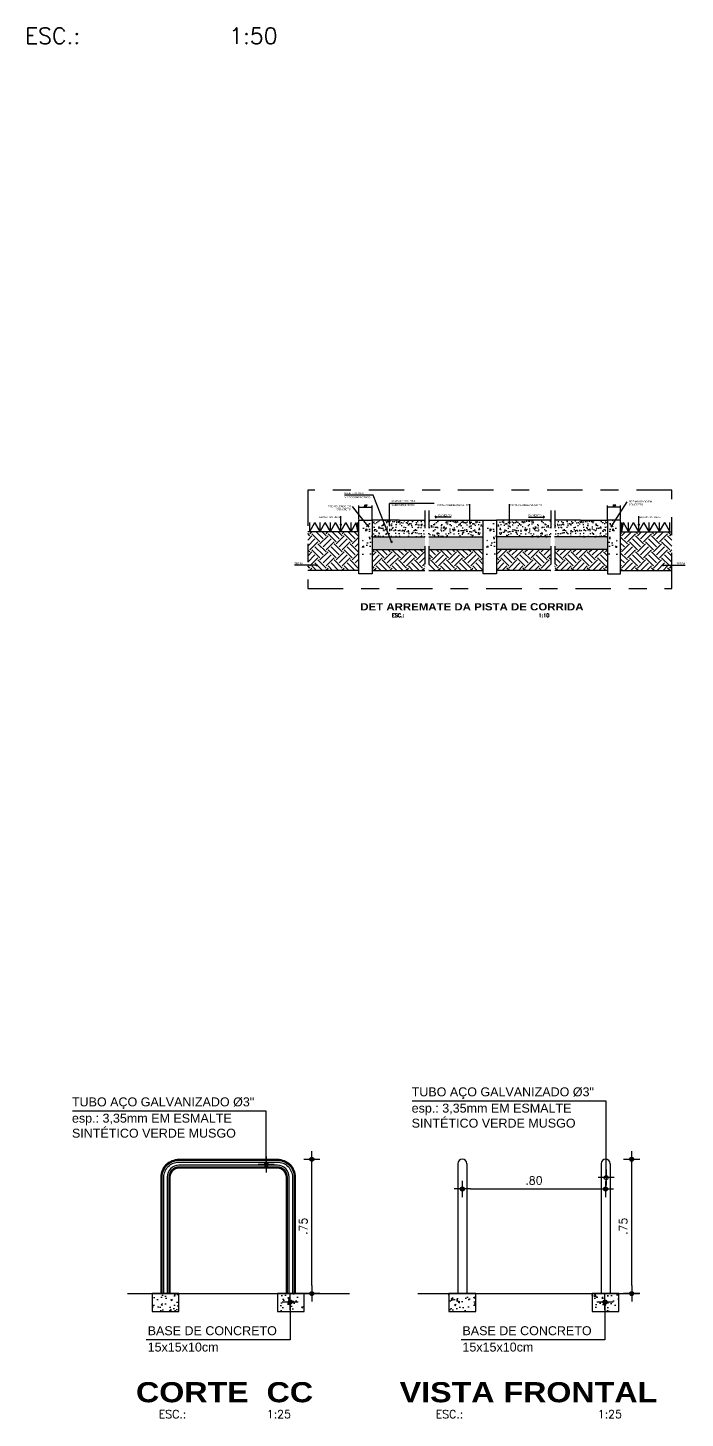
# Model space of a CAD drawing. Header units: millimetres. Extents: x 490 to 675, y -160 to -87.
# Drawn here: x 507.63 to 511.3, y -105.47 to -97.71 of the extents above; entities that cross this region are included whole.
import ezdxf
from ezdxf.enums import TextEntityAlignment as Align

# ---------------------------------------------------------------- set-up
doc = ezdxf.new("R2010")
doc.units = ezdxf.units.MM
doc.header["$LTSCALE"] = 2.5
doc.linetypes.add('CENTER', pattern=[50.8, 31.75, -6.35, 6.35, -6.35])
doc.linetypes.add('HIDDEN2', pattern=[0.1875, 0.125, -0.0625])
for name, color, linetype in [('AN_ESPECS', 7, 'Continuous'), ('ARQ-BAS-GERAL-R00$0$ARQ-STR-CON', 7, 'Continuous'), ('ARQ-CTA-5', 1, 'Continuous'), ('ARQ-HTC-CON', 251, 'Continuous'), ('ARQ-HTC-PIS', 10, 'Continuous'), ('ARQ-PIS', 11, 'Continuous'), ('ARQ-PIS-GRA', 104, 'Continuous'), ('ARQ-TXT-5', 2, 'Continuous'), ('ARQ_ALVENARIA', 1, 'Continuous'), ('ARQ_HAT', 8, 'Continuous'), ('ARQ_VISTA2', 2, 'Continuous'), ('COTAS', 1, 'Continuous'), ('HACHURA', 254, 'Continuous'), ('Hatch', 9, 'Continuous'), ('LAYOUT', 1, 'Continuous'), ('PROJEÇÃO', 1, 'HIDDEN2'), ('TEXTO', 2, 'Continuous'), ('TITULO', 2, 'Continuous')]:
    doc.layers.add(name, color=color, linetype=linetype)
doc.styles.add('ARIAL', font='arial.ttf')
doc.styles.add('COTA200', font='ROMANS.SHX')
doc.styles.add('COTA25', font='romans.shx')
doc.styles.add('R060_05', font='romans.shx', dxfattribs={"height": 0.0075})
doc.styles.add('R080_05', font='romans.shx', dxfattribs={"height": 0.01})
doc.styles.add('ROMANS', font='romans', dxfattribs={"oblique": 15})
doc.styles.add('TIT200', font='')
doc.styles.get('TIT200').set_extended_font_data('Arial Black')
doc.dimstyles.new('COTA25', dxfattribs={"dimtxt": 0.045, "dimasz": 0.045, "dimexe": 0.05, "dimexo": 0.95, "dimgap": 0.025, "dimtad": 1, "dimzin": 4, "dimdsep": 46, "dimtxsty": 'COTA25', "dimblk": 'bola', "dimcen": -0.1, "dimdle": 0.05, "dimse1": 1, "dimse2": 1, "dimclrd": 256, "dimclre": 3, "dimclrt": 2, "dimadec": 0, "dimazin": 0, "dimtfac": 1, "dimtix": 1, "dimtmove": 2, "dimatfit": 3, "dimldrblk": 'USERTICK', "dimfxl": 1, "dimtvp": 2.5, "dimtolj": 1, "dimtzin": 4, "dimarcsym": 0})
doc.dimstyles.new('COTA25$0', dxfattribs={"dimtxt": 0.045, "dimasz": 0.045, "dimexe": 0.05, "dimexo": 0.95, "dimgap": 0.025, "dimtad": 1, "dimzin": 4, "dimdsep": 46, "dimtxsty": 'COTA25', "dimblk": 'bola', "dimcen": -0.1, "dimdle": 0.05, "dimse1": 1, "dimse2": 1, "dimclrd": 256, "dimclre": 3, "dimclrt": 2, "dimadec": 0, "dimazin": 0, "dimtfac": 1, "dimtix": 1, "dimtmove": 2, "dimatfit": 3, "dimldrblk": 'USERTICK', "dimfxl": 1, "dimtvp": 2.5, "dimtolj": 1, "dimtzin": 4, "dimarcsym": 0})
doc.dimstyles.new('COTA25$7', dxfattribs={"dimtxt": 0.045, "dimasz": 0.045, "dimexe": 0.05, "dimexo": 0.95, "dimgap": 0.01, "dimtad": 1, "dimzin": 4, "dimdsep": 46, "dimtxsty": 'COTA25', "dimblk1": 'OPEN30', "dimblk2": 'OPEN30', "dimsah": 1, "dimcen": -0.1, "dimdle": 0.05, "dimse1": 1, "dimse2": 1, "dimclrd": 256, "dimclre": 3, "dimclrt": 2, "dimadec": 0, "dimazin": 0, "dimtfac": 1, "dimtix": 1, "dimtmove": 2, "dimatfit": 3, "dimldrblk": 'bola', "dimfxl": 1, "dimtvp": 2.5, "dimtolj": 1, "dimtzin": 4, "dimarcsym": 0})
doc.dimstyles.new('Cota5', dxfattribs={"dimtxt": 0.01, "dimasz": 0.01, "dimexe": 0.01, "dimexo": 0.02, "dimgap": 0.005, "dimtad": 1, "dimzin": 4, "dimdsep": 46, "dimtxsty": 'ROMANS', "dimblk": 'bola', "dimcen": 0, "dimclrd": 256, "dimclre": 8, "dimclrt": 2, "dimadec": 0, "dimazin": 0, "dimtfac": 1, "dimtix": 1, "dimtmove": 2, "dimatfit": 3, "dimldrblk": 'bola', "dimfxl": 1, "dimtolj": 1, "dimtzin": 0, "dimarcsym": 0})
doc.dimstyles.new('R060_05', dxfattribs={"dimtxt": 0.0075, "dimasz": 0.005, "dimexe": 0.01, "dimexo": 0.005, "dimgap": 0.004, "dimtad": 1, "dimzin": 4, "dimdsep": 46, "dimtxsty": 'R060_05', "dimblk": 'DOT', "dimcen": 2.5, "dimclrd": 1, "dimclre": 1, "dimclrt": 2, "dimaunit": 1, "dimadec": 0, "dimazin": 0, "dimtfac": 1, "dimtix": 1, "dimtmove": 2, "dimatfit": 0, "dimldrblk": 'DOT', "dimfxl": 0.01, "dimarcsym": 0})
pattern_1 = [(50, (31.67466, -234.312185), (0.091092334, -0.007969543), [0.009525, -0.104775]), (355, (31.67466, -234.31218), (-0.017621413, 0.095528321), [0.00762, -0.08382]), (100.451, (31.68225, -234.31285), (0.073471251, 0.087558344), [0.008095, -0.089045]), (46.1842, (31.67466, -234.28678), (0.13553952, -0.021021164), [0.0142875, -0.1571625]), (96.6356, (31.68596, -234.28854), (0.118702117, 0.123712778), [0.0121425, -0.1335675]), (351.184, (31.67466, -234.28678), (0.118702303, 0.12371256), [0.01143, -0.12573]), (21, (31.68736, -234.293135), (0.07580744, -0.051132759), [0.009525, -0.104775]), (326, (31.68736, -234.29313), (0.030901014, 0.092093983), [0.00762, -0.08382]), (71.4514, (31.69368, -234.2974), (0.106708245, 0.040961429), [0.008095, -0.089045]), (37.5, (31.674662, -234.312185), (0.0015443016, 0.0422775194), [0, -0.082804, 0, -0.08509, 0, -0.0841375]), (7.5, (31.674662, -234.312185), (0.0334098313, 0.0500902874), [0, -0.048514, 0, -0.080899, 0, -0.0320675]), (327.5, (31.64634, -234.312185), (0.0677952976, -0.002864372), [0, -0.03175, 0, -0.09906, 0, -0.131445]), (317.5, (31.63364, -234.312185), (0.074064591, 0.0127132455), [0, -0.041275, 0, -0.065786, 0, -0.093345])]
pattern_2 = [(50, (29.912306, -236.19711), (0.091092334, -0.007969543), [0.009525, -0.104775]), (355, (29.91231, -236.19711), (-0.017621413, 0.095528321), [0.00762, -0.08382]), (100.451, (29.9199, -236.19778), (0.073471251, 0.087558344), [0.008095, -0.089045]), (46.1842, (29.91231, -236.17171), (0.13553952, -0.021021164), [0.0142875, -0.1571625]), (96.6356, (29.9236, -236.17346), (0.118702117, 0.123712778), [0.0121425, -0.1335675]), (351.184, (29.9123, -236.17171), (0.118702303, 0.12371256), [0.01143, -0.12573]), (21, (29.925006, -236.17806), (0.07580744, -0.051132759), [0.009525, -0.104775]), (326, (29.92501, -236.17806), (0.030901014, 0.092093983), [0.00762, -0.08382]), (71.4514, (29.93132, -236.18232), (0.106708245, 0.040961429), [0.008095, -0.089045]), (37.5, (29.912306, -236.197112), (0.0015443016, 0.0422775194), [0, -0.082804, 0, -0.08509, 0, -0.0841375]), (7.5, (29.912306, -236.19711), (0.0334098313, 0.0500902874), [0, -0.048514, 0, -0.080899, 0, -0.0320675]), (327.5, (29.883985, -236.197112), (0.0677952976, -0.002864372), [0, -0.03175, 0, -0.09906, 0, -0.131445]), (317.5, (29.871285, -236.19711), (0.074064591, 0.0127132455), [0, -0.041275, 0, -0.065786, 0, -0.093345])]
pattern_3 = [(135, (1020.415005, 0), (-7e-18, 0.089802561), [0.0635, -0.0635]), (135, (1020.431843, 0.01684), (-7e-18, 0.089802561), [0.0635, -0.0635]), (135, (1020.44868, 0.033676), (-7e-18, 0.089802561), [0.0635, -0.0635]), (45, (1020.44868, 0.0449), (0.089802561, 7e-18), [0.0635, -0.0635]), (45, (1020.431843, 0.06174), (0.089802561, 7e-18), [0.0635, -0.0635]), (45, (1020.415005, 0.07858), (0.089802561, 7e-18), [0.0635, -0.0635])]
pattern_4 = [(142.5, (1020.415005, 0), (0.0011200219, 0.0342589266), [0, -0.0270256, 0, -0.030226, 0, -0.0288925]), (172.5, (1020.415005, 0), (-0.03146663, 0.050177757), [0, -0.0145796, 0, -0.0243586, 0, -0.0093345]), (212.5, (1020.436875, 0), (-0.055369466, 0.000100603), [0, -0.00889, 0, -0.032004, 0, -0.041783]), (222.5, (1020.436875, 0), (-0.0534489517, 0.0156050526), [0, -0.004445, 0, -0.0209804, 0, -0.024003])]

# ---------------------------------------------------------------- blocks, each defined once
blk = doc.blocks.new('bola')
blk.add_hatch(color=0).paths.add_polyline_path([(-0.25, 0, 1), (0.25, 0, 1)])
at = {"color": 0}
for p, q in [((-1, 0), (-0.25, 0)), ((0, 1), (0, 0.25)), ((0.25, 0), (1, 0)), ((0, -0.25), (0, -1))]:
    blk.add_line(p, q, dxfattribs=at)
blk.add_circle((0, 0), 0.25, dxfattribs=at)
blk = doc.blocks.new('*D58')
at = {"layer": 'COTAS', "lineweight": -2}
blk.add_line((511.0001, -104.7312), (511.0001, -104.0712), dxfattribs=at)
at = {"layer": 'DEFPOINTS', "color": 0}
for p in [(510.8545, -104.0262), (511.0001, -104.0262), (510.8759, -104.7762)]:
    blk.add_point(p, dxfattribs=at)
at = {"layer": 'COTAS', "lineweight": -2, "xscale": 0.045, "yscale": 0.045, "zscale": 0.045}
for p, rotation in [((511.0001, -104.0262), 90), ((511.0001, -104.7762), 270)]:
    blk.add_blockref('bola', p, dxfattribs=dict(at, rotation=rotation))
at = {"layer": 'COTAS', "color": 2, "insert": (510.9526, -104.4012), "char_height": 0.045, "attachment_point": 5, "rotation": 90, "style": 'COTA25'}
blk.add_mtext('\\A1;.75', dxfattribs=at)
blk = doc.blocks.new('USERTICK')
at = {"color": 0}
for p, q in [((-1, 0), (1, 0)), ((0, 1), (0, -1))]:
    blk.add_line(p, q, dxfattribs=at)
blk.add_circle((0, 0), 0.25, dxfattribs=at)
blk = doc.blocks.new('*D59')
at = {"layer": 'COTAS', "lineweight": -2}
blk.add_line((509.2134, -104.7312), (509.2134, -104.0712), dxfattribs=at)
at = {"layer": 'DEFPOINTS', "color": 0}
for p in [(508.7716, -104.0262), (509.2134, -104.0262), (509.0859, -104.7762)]:
    blk.add_point(p, dxfattribs=at)
at = {"layer": 'COTAS', "lineweight": -2, "xscale": 0.045, "yscale": 0.045, "zscale": 0.045}
for p, rotation in [((509.2134, -104.0262), 90), ((509.2134, -104.7762), 270)]:
    blk.add_blockref('bola', p, dxfattribs=dict(at, rotation=rotation))
at = {"layer": 'COTAS', "color": 2, "insert": (509.1659, -104.4012), "char_height": 0.045, "attachment_point": 5, "rotation": 90, "style": 'COTA25'}
blk.add_mtext('\\A1;.75', dxfattribs=at)
blk = doc.blocks.new('*D66')
at = {"layer": 'COTAS', "lineweight": -2}
blk.add_line((510.0992, -104.1924), (510.8092, -104.1924), dxfattribs=at)
at = {"layer": 'DEFPOINTS', "color": 0}
for p in [(510.0542, -104.0512), (510.8542, -104.0512), (510.8542, -104.1924)]:
    blk.add_point(p, dxfattribs=at)
at = {"layer": 'COTAS', "lineweight": -2, "xscale": 0.045, "yscale": 0.045, "zscale": 0.045, "rotation": 180}
blk.add_blockref('bola', (510.0542, -104.1924), dxfattribs=at)
at = {"layer": 'COTAS', "lineweight": -2, "xscale": 0.045, "yscale": 0.045, "zscale": 0.045}
blk.add_blockref('bola', (510.8542, -104.1924), dxfattribs=at)
at = {"layer": 'COTAS', "color": 2, "insert": (510.4542, -104.1449), "char_height": 0.045, "attachment_point": 5, "style": 'COTA25'}
blk.add_mtext('\\A1;.80', dxfattribs=at)
blk = doc.blocks.new('DOT')
for p, q in [((-1, 0), (1, 0)), ((0, 1), (0, -1))]:
    blk.add_line(p, q)
blk.add_circle((0, 0), 0.25)
blk = doc.blocks.new('_Dot')
at = {"color": 0, "linetype": 'ByBlock', "lineweight": -2}
blk.add_line((-0.5, 0), (-1, 0), dxfattribs=at)
at = {"color": 0, "linetype": 'ByBlock', "const_width": 0.5}
blk.add_lwpolyline([(-0.25, 0, 1), (0.25, 0, 1)], format="xyb", close=True, dxfattribs=at)
blk = doc.blocks.new('*D69')
at = {"layer": 'ARQ-CTA-5', "color": 1, "lineweight": -2}
for p, q in [((510.8644, -100.453), (510.8644, -100.3755)), ((510.9334, -100.3855), (510.8694, -100.3855)), ((510.9384, -100.453), (510.9384, -100.3755))]:
    blk.add_line(p, q, dxfattribs=at)
at = {"layer": 'DEFPOINTS', "color": 0}
for p in [(510.8644, -100.3855), (510.8644, -100.458), (510.9384, -100.458)]:
    blk.add_point(p, dxfattribs=at)
at = {"layer": 'ARQ-CTA-5', "color": 1, "lineweight": -2, "xscale": 0.005, "yscale": 0.005, "zscale": 0.005, "rotation": 180}
blk.add_blockref('_Dot', (510.8644, -100.3855), dxfattribs=at)
at = {"layer": 'ARQ-CTA-5', "color": 1, "lineweight": -2, "xscale": 0.005, "yscale": 0.005, "zscale": 0.005}
blk.add_blockref('_Dot', (510.9384, -100.3855), dxfattribs=at)
at = {"layer": 'ARQ-CTA-5', "color": 2, "insert": (510.9014, -100.3765), "char_height": 0.01, "attachment_point": 5, "style": 'R080_05'}
blk.add_mtext('.07', dxfattribs=at)
blk = doc.blocks.new('*D619')
at = {"layer": 'ARQ-CTA-5', "color": 1, "lineweight": -2}
for p, q in [((509.4766, -100.453), (509.4766, -100.3755)), ((509.4816, -100.3855), (509.5456, -100.3855)), ((509.5506, -100.453), (509.5506, -100.3755))]:
    blk.add_line(p, q, dxfattribs=at)
at = {"layer": 'DEFPOINTS', "color": 0}
for p in [(509.5506, -100.3855), (509.4766, -100.458), (509.5506, -100.458)]:
    blk.add_point(p, dxfattribs=at)
at = {"layer": 'ARQ-CTA-5', "color": 1, "lineweight": -2, "xscale": 0.005, "yscale": 0.005, "zscale": 0.005, "rotation": 180}
blk.add_blockref('_Dot', (509.4766, -100.3855), dxfattribs=at)
at = {"layer": 'ARQ-CTA-5', "color": 1, "lineweight": -2, "xscale": 0.005, "yscale": 0.005, "zscale": 0.005}
blk.add_blockref('_Dot', (509.5506, -100.3855), dxfattribs=at)
at = {"layer": 'ARQ-CTA-5', "color": 2, "insert": (509.5136, -100.3765), "char_height": 0.01, "attachment_point": 5, "style": 'R080_05'}
blk.add_mtext('.07', dxfattribs=at)

msp = doc.modelspace()

# ---------------------------------------------------------------- hatches: boundary and pattern name
at = {"layer": 'ARQ-HTC-CON'}
h = msp.add_hatch(dxfattribs=at)
h.set_pattern_fill('AR-CONC', color=256, scale=0.0005, style=0)
h.set_pattern_definition([(130, (603.85453, -249.40593), (-0.091092334, -0.007969543), [0.009525, -0.104775]), (185, (603.85453, -249.40593), (0.017621413, 0.09552832), [0.00762, -0.08382]), (79.549, (603.84694, -249.4066), (-0.07347125, 0.087558344), [0.008095, -0.089045]), (133.8158, (603.85453, -249.38053), (-0.13553952, -0.021021164), [0.0142875, -0.1571625]), (83.3644, (603.84324, -249.38228), (-0.11870212, 0.12371278), [0.0121425, -0.1335675]), (188.816, (603.85453, -249.38053), (-0.1187023, 0.12371256), [0.01143, -0.12573]), (159, (603.84183, -249.38688), (-0.07580744, -0.05113276), [0.009525, -0.104775]), (214, (603.84183, -249.38688), (-0.030901014, 0.092093983), [0.00762, -0.08382]), (108.5486, (603.835515, -249.39114), (-0.106708245, 0.04096143), [0.008095, -0.089045]), (142.5, (603.854532, -249.40593), (-0.0015443016, 0.0422775194), [0, -0.082804, 0, -0.08509, 0, -0.0841375]), (172.5, (603.85453, -249.40593), (-0.033409831, 0.050090287), [0, -0.048514, 0, -0.080899, 0, -0.0320675]), (212.5, (603.882853, -249.40593), (-0.0677952976, -0.002864372), [0, -0.03175, 0, -0.09906, 0, -0.131445]), (222.5, (603.895553, -249.40593), (-0.07406459, 0.012713246), [0, -0.041275, 0, -0.065786, 0, -0.093345])])
h.paths.add_polyline_path([(509.4966, -100.458), (509.5506, -100.458), (509.5506, -100.463), (509.5506, -100.463), (509.5506, -100.471), (509.5506, -100.658), (509.4966, -100.658)])
h = msp.add_hatch(dxfattribs=at)
h.set_pattern_fill('AR-CONC', color=256, scale=0.0005, style=0)
h.set_pattern_definition([(130, (604.548434, -249.40593), (-0.091092334, -0.007969543), [0.009525, -0.104775]), (185, (604.54843, -249.40593), (0.017621413, 0.09552832), [0.00762, -0.08382]), (79.549, (604.54084, -249.4066), (-0.07347125, 0.087558344), [0.008095, -0.089045]), (133.8158, (604.54843, -249.38053), (-0.13553952, -0.021021164), [0.0142875, -0.1571625]), (83.3644, (604.53714, -249.38228), (-0.11870212, 0.12371278), [0.0121425, -0.1335675]), (188.816, (604.54843, -249.38053), (-0.1187023, 0.12371256), [0.01143, -0.12573]), (159, (604.535734, -249.38688), (-0.07580744, -0.05113276), [0.009525, -0.104775]), (214, (604.53573, -249.38688), (-0.030901014, 0.092093983), [0.00762, -0.08382]), (108.5486, (604.52942, -249.39114), (-0.106708245, 0.04096143), [0.008095, -0.089045]), (142.5, (604.548434, -249.40593), (-0.0015443016, 0.0422775194), [0, -0.082804, 0, -0.08509, 0, -0.0841375]), (172.5, (604.548434, -249.40593), (-0.033409831, 0.050090287), [0, -0.048514, 0, -0.080899, 0, -0.0320675]), (212.5, (604.576755, -249.40593), (-0.0677952976, -0.002864372), [0, -0.03175, 0, -0.09906, 0, -0.131445]), (222.5, (604.589455, -249.40593), (-0.07406459, 0.012713246), [0, -0.041275, 0, -0.065786, 0, -0.093345])])
h.paths.add_polyline_path([(510.1905, -100.458), (510.2445, -100.458), (510.2445, -100.463), (510.2445, -100.463), (510.2445, -100.471), (510.2445, -100.658), (510.1905, -100.658)])
h = msp.add_hatch(dxfattribs=at)
h.set_pattern_fill('AR-CONC', color=256, scale=0.0005, style=0)
h.set_pattern_definition([(50, (416.56047, -249.40593), (0.091092334, -0.007969543), [0.009525, -0.104775]), (355, (416.56047, -249.40593), (-0.017621413, 0.09552832), [0.00762, -0.08382]), (100.451, (416.56806, -249.4066), (0.07347125, 0.087558344), [0.008095, -0.089045]), (46.1842, (416.56047, -249.38053), (0.13553952, -0.021021164), [0.0142875, -0.1571625]), (96.6356, (416.57177, -249.38228), (0.11870212, 0.12371278), [0.0121425, -0.1335675]), (351.184, (416.56047, -249.38053), (0.1187023, 0.12371256), [0.01143, -0.12573]), (21, (416.57317, -249.38688), (0.07580744, -0.05113276), [0.009525, -0.104775]), (326, (416.57317, -249.38688), (0.030901014, 0.092093983), [0.00762, -0.08382]), (71.4514, (416.57949, -249.39114), (0.106708245, 0.04096143), [0.008095, -0.089045]), (37.5, (416.560473, -249.40593), (0.0015443016, 0.0422775194), [0, -0.082804, 0, -0.08509, 0, -0.0841375]), (7.5, (416.560473, -249.40593), (0.033409831, 0.050090287), [0, -0.048514, 0, -0.080899, 0, -0.0320675]), (327.5, (416.532152, -249.40593), (0.0677952976, -0.002864372), [0, -0.03175, 0, -0.09906, 0, -0.131445]), (317.5, (416.51945, -249.40593), (0.07406459, 0.012713246), [0, -0.041275, 0, -0.065786, 0, -0.093345])])
h.paths.add_polyline_path([(510.9184, -100.458), (510.8644, -100.458), (510.8644, -100.463), (510.8644, -100.463), (510.8644, -100.471), (510.8644, -100.658), (510.9184, -100.658)])
at = {"layer": 'ARQ_HAT', "linetype": 'Continuous'}
h = msp.add_hatch(dxfattribs=at)
h.set_pattern_fill('AR-CONC', color=256, scale=0.0005, style=0)
h.set_pattern_definition(pattern_2)
h.paths.add_polyline_path([(508.4709, -104.7762), (508.3209, -104.7762), (508.3209, -104.8762), (508.4709, -104.8762)])
h = msp.add_hatch(dxfattribs=at)
h.set_pattern_fill('AR-CONC', color=256, scale=0.0005, style=0)
h.set_pattern_definition(pattern_2)
h.paths.add_polyline_path([(509.1709, -104.8762), (509.1709, -104.7762), (509.0209, -104.7762), (509.0209, -104.8762)])
h = msp.add_hatch(dxfattribs=at)
h.set_pattern_fill('AR-CONC', color=256, scale=0.0005, style=0)
h.set_pattern_definition(pattern_1)
h.paths.add_polyline_path([(510.1292, -104.8762), (510.1292, -104.7762), (509.9792, -104.7762), (509.9792, -104.8762)])
h = msp.add_hatch(dxfattribs=at)
h.set_pattern_fill('AR-CONC', color=256, scale=0.0005, style=0)
h.set_pattern_definition(pattern_1)
h.paths.add_polyline_path([(510.9292, -104.8762), (510.9292, -104.7762), (510.7792, -104.7762), (510.7792, -104.8762)])
at = {"layer": 'DEFPOINTS'}
h = msp.add_hatch(dxfattribs=at)
h.set_pattern_fill('AR-SAND', color=256, scale=0.0007, style=0)
h.set_pattern_definition(pattern_4)
h.paths.add_polyline_path([(509.5506, -100.458), (509.7006, -100.458), (509.8447, -100.458), (509.8447, -100.551), (509.5506, -100.551)])
h = msp.add_hatch(dxfattribs=at)
h.set_pattern_fill('AR-SAND', color=256, scale=0.0007, style=0)
h.set_pattern_definition(pattern_4)
h.paths.add_polyline_path([(509.8669, -100.458), (510.1705, -100.458), (510.1705, -100.551), (509.8669, -100.551)])
h = msp.add_hatch(dxfattribs=at)
h.set_pattern_fill('AR-SAND', color=256, scale=0.0007, style=0)
h.paths.add_polyline_path([(510.5482, -100.458), (510.2445, -100.458), (510.2445, -100.551), (510.5482, -100.551)])
h = msp.add_hatch(dxfattribs=at)
h.set_pattern_fill('AR-SAND', color=256, scale=0.0007, style=0)
h.paths.add_polyline_path([(510.8644, -100.458), (510.7144, -100.458), (510.5703, -100.458), (510.5703, -100.551), (510.8644, -100.551)])
at = {"layer": 'HACHURA'}
for points in [[(509.5506, -100.551), (509.8447, -100.551), (509.8447, -100.621), (509.5506, -100.621)], [(509.8669, -100.551), (510.1705, -100.551), (510.1705, -100.621), (509.8669, -100.621)], [(510.5482, -100.551), (510.2445, -100.551), (510.2445, -100.621), (510.5482, -100.621)], [(510.8644, -100.551), (510.5703, -100.551), (510.5703, -100.621), (510.8644, -100.621)]]:
    msp.add_hatch(color=256, dxfattribs=at).paths.add_polyline_path(points)
at = {"layer": 'Hatch'}
h = msp.add_hatch(dxfattribs=at)
h.set_pattern_fill('EARTH', color=256, scale=0.01, angle=45, style=0)
h.set_pattern_definition(pattern_3)
h.paths.add_polyline_path([(509.1903, -100.523), (509.4766, -100.523), (509.4766, -100.7392), (509.1903, -100.7392)])
h = msp.add_hatch(dxfattribs=at)
h.set_pattern_fill('EARTH', color=256, scale=0.01, angle=45, style=0)
h.paths.add_polyline_path([(511.2247, -100.523), (510.9384, -100.523), (510.9384, -100.7392), (511.2247, -100.7392)])
h = msp.add_hatch(dxfattribs=at)
h.set_pattern_fill('EARTH', color=256, scale=0.01, angle=45, style=0)
h.set_pattern_definition(pattern_3)
h.paths.add_polyline_path([(509.5506, -100.621), (509.8447, -100.621), (509.8447, -100.7392), (509.5506, -100.7392)])
h = msp.add_hatch(dxfattribs=at)
h.set_pattern_fill('EARTH', color=256, scale=0.01, angle=45, style=0)
h.set_pattern_definition(pattern_3)
h.paths.add_polyline_path([(509.8669, -100.621), (510.1705, -100.621), (510.1705, -100.7392), (509.8669, -100.7392)])
h = msp.add_hatch(dxfattribs=at)
h.set_pattern_fill('EARTH', color=256, scale=0.01, angle=45, style=0)
h.paths.add_polyline_path([(510.5482, -100.621), (510.2445, -100.621), (510.2445, -100.7392), (510.5482, -100.7392)])
h = msp.add_hatch(dxfattribs=at)
h.set_pattern_fill('EARTH', color=256, scale=0.01, angle=45, style=0)
h.paths.add_polyline_path([(510.8644, -100.621), (510.5703, -100.621), (510.5703, -100.7392), (510.8644, -100.7392)])

# ---------------------------------------------------------------- linework, layer by layer
at = {"color": 9, "linetype": 'CENTER', "ltscale": 0.0025}
msp.add_lwpolyline([(509.1903, -100.8393), (511.2247, -100.8393), (511.2247, -100.2904), (509.1903, -100.2904)], close=True, dxfattribs=at)
at = {"layer": 'ARQ-BAS-GERAL-R00$0$ARQ-STR-CON'}
for p, q in [((509.5506, -100.551), (509.8447, -100.551)), ((509.8669, -100.551), (510.1705, -100.551)), ((510.5482, -100.551), (510.2445, -100.551)), ((510.8644, -100.551), (510.5703, -100.551))]:
    msp.add_line(p, q, dxfattribs=at)
for points in [[(509.4766, -100.758), (509.4766, -100.458), (509.5506, -100.458), (509.5506, -100.758)], [(510.1705, -100.758), (510.1705, -100.458), (510.2445, -100.458), (510.2445, -100.758)], [(510.9384, -100.758), (510.9384, -100.458), (510.8644, -100.458), (510.8644, -100.758)]]:
    msp.add_lwpolyline(points, close=True, dxfattribs=at)
at = {"layer": 'ARQ-HTC-PIS'}
for p, q in [((509.7006, -100.458), (509.5506, -100.458)), ((509.7006, -100.458), (509.8447, -100.458)), ((509.8669, -100.458), (510.1705, -100.458)), ((510.5482, -100.458), (510.2445, -100.458)), ((510.7144, -100.458), (510.5703, -100.458)), ((510.7144, -100.458), (510.8644, -100.458))]:
    msp.add_line(p, q, dxfattribs=at)
at = {"layer": 'ARQ-HTC-PIS', "color": 8}
for p, q in [((509.5506, -100.463), (509.5506, -100.471)), ((509.5506, -100.463), (509.5506, -100.471)), ((510.8644, -100.463), (510.8644, -100.471))]:
    msp.add_line(p, q, dxfattribs=at)
at = {"layer": 'ARQ-PIS'}
for p, q in [((509.4766, -100.523), (509.1903, -100.523)), ((510.9384, -100.523), (511.2247, -100.523)), ((509.5506, -100.621), (509.8447, -100.621)), ((509.8669, -100.621), (510.1705, -100.621)), ((510.5482, -100.621), (510.2445, -100.621)), ((510.8644, -100.621), (510.5703, -100.621))]:
    msp.add_line(p, q, dxfattribs=at)
at = {"layer": 'ARQ-PIS-GRA'}
for p, q in [((509.2017, -100.521), (509.2017, -100.471)), ((509.2017, -100.521), (509.2306, -100.471)), ((509.2595, -100.521), (509.2306, -100.471)), ((509.2595, -100.521), (509.2595, -100.471)), ((509.2595, -100.521), (509.2883, -100.471)), ((509.3172, -100.521), (509.2883, -100.471)), ((509.3172, -100.521), (509.3172, -100.471)), ((509.3172, -100.521), (509.3461, -100.471)), ((509.3749, -100.521), (509.3461, -100.471)), ((509.3749, -100.521), (509.3749, -100.471)), ((509.3749, -100.521), (509.4038, -100.471)), ((509.4327, -100.521), (509.4038, -100.471)), ((509.4327, -100.521), (509.4327, -100.471)), ((509.4327, -100.521), (509.4615, -100.471)), ((509.4704, -100.521), (509.4615, -100.471)), ((509.4704, -100.521), (509.4704, -100.471)), ((510.9446, -100.521), (510.9446, -100.471)), ((510.9446, -100.521), (510.9535, -100.471)), ((510.9823, -100.521), (510.9535, -100.471)), ((510.9823, -100.521), (510.9823, -100.471)), ((510.9823, -100.521), (511.0112, -100.471)), ((511.0401, -100.521), (511.0112, -100.471)), ((511.0401, -100.521), (511.0401, -100.471)), ((511.0401, -100.521), (511.0689, -100.471)), ((511.0978, -100.521), (511.0689, -100.471)), ((511.0978, -100.521), (511.0978, -100.471)), ((511.0978, -100.521), (511.1267, -100.471)), ((511.1555, -100.521), (511.1267, -100.471)), ((511.1555, -100.521), (511.1555, -100.471)), ((511.1555, -100.521), (511.1844, -100.471)), ((511.2133, -100.521), (511.1844, -100.471)), ((511.2133, -100.521), (511.2133, -100.471))]:
    msp.add_line(p, q, dxfattribs=at)
at = {"layer": 'ARQ-TXT-5', "color": 1}
for p, q in [((509.5561, -100.3182), (509.3957, -100.3182)), ((509.9919, -100.4401), (509.9015, -100.4401)), ((510.4231, -100.4401), (510.5135, -100.4401))]:
    msp.add_line(p, q, dxfattribs=at)
at = {"layer": 'ARQ-TXT-5'}
for p, q in [((509.9015, -100.4401), (509.9086, -100.433)), ((509.9015, -100.4401), (509.9086, -100.4472)), ((510.5135, -100.4401), (510.5064, -100.433)), ((510.5135, -100.4401), (510.5064, -100.4472))]:
    msp.add_line(p, q, dxfattribs=at)
at = {"layer": 'ARQ_ALVENARIA', "color": 4}
for p, q in [((508.1843, -104.7762), (509.4236, -104.7762)), ((509.8057, -104.7762), (511.0431, -104.7762))]:
    msp.add_line(p, q, dxfattribs=at)
for points in [[(508.3209, -104.8762), (508.4709, -104.8762), (508.4709, -104.7762), (508.3209, -104.7762)], [(509.0209, -104.8762), (509.1709, -104.8762), (509.1709, -104.7762), (509.0209, -104.7762)], [(509.9792, -104.8762), (510.1292, -104.8762), (510.1292, -104.7762), (509.9792, -104.7762)], [(510.7792, -104.8762), (510.9292, -104.8762), (510.9292, -104.7762), (510.7792, -104.7762)]]:
    msp.add_lwpolyline(points, close=True, dxfattribs=at)
at = {"layer": 'ARQ_HAT'}
for points in [[(508.3729, -104.7762), (508.3729, -104.1262, -0.414214), (508.4709, -104.0282), (509.0209, -104.0282, -0.414214), (509.1189, -104.1262), (509.1189, -104.7762)], [(508.3769, -104.7762), (508.3769, -104.1262, -0.414214), (508.4709, -104.0322), (509.0209, -104.0322, -0.414214), (509.1149, -104.1262), (509.1149, -104.7762)], [(508.3869, -104.7762), (508.3869, -104.1262, -0.414214), (508.4709, -104.0422), (509.0209, -104.0422, -0.414214), (509.1049, -104.1262), (509.1049, -104.7762)], [(509.0869, -104.7762), (509.0869, -104.1262, 0.414214), (509.0209, -104.0602), (508.4709, -104.0602, 0.414214), (508.4049, -104.1262), (508.4049, -104.7762)], [(509.0769, -104.7762), (509.0769, -104.1262, 0.414214), (509.0209, -104.0702), (508.4709, -104.0702, 0.414214), (508.4149, -104.1262), (508.4149, -104.7762)], [(509.0729, -104.7762), (509.0729, -104.1262, 0.414214), (509.0209, -104.0742), (508.4709, -104.0742, 0.414214), (508.4189, -104.1262), (508.4189, -104.7762)]]:
    msp.add_lwpolyline(points, format="xyb", dxfattribs=at)
at = {"layer": 'ARQ_VISTA2'}
for p, q in [((510.0292, -104.0512), (510.0292, -104.7762)), ((510.0792, -104.0512), (510.0792, -104.7762)), ((510.8292, -104.0512), (510.8292, -104.7762)), ((510.8792, -104.0512), (510.8792, -104.7762))]:
    msp.add_line(p, q, dxfattribs=at)
for points in [[(508.3709, -104.7762), (508.3709, -104.1262, -0.414214), (508.4709, -104.0262), (509.0209, -104.0262, -0.414214), (509.1209, -104.1262), (509.1209, -104.7762)], [(509.0709, -104.7762), (509.0709, -104.1262, 0.414214), (509.0209, -104.0762), (508.4709, -104.0762, 0.414214), (508.4209, -104.1262), (508.4209, -104.7762)]]:
    msp.add_lwpolyline(points, format="xyb", dxfattribs=at)
for centre in [(510.0542, -104.0512), (510.8542, -104.0512)]:
    msp.add_arc(centre, 0.025, 0, 180, dxfattribs=at)
at = {"layer": 'DEFPOINTS', "color": 1}
msp.add_line((509.8962, -100.3651), (509.6476, -100.3651), dxfattribs=at)
at = {"layer": 'DEFPOINTS'}
for p, q in [((509.4766, -100.7392), (509.1903, -100.7392)), ((509.5506, -100.7392), (509.8447, -100.7392)), ((509.8669, -100.7392), (510.1705, -100.7392)), ((510.5482, -100.7392), (510.2445, -100.7392)), ((510.8644, -100.7392), (510.5703, -100.7392)), ((510.9384, -100.7392), (511.2247, -100.7392))]:
    msp.add_line(p, q, dxfattribs=at)
at = {"layer": 'PROJEÇÃO', "ltscale": 0.25}
for p, q in [((509.8447, -100.4027), (509.8447, -100.778)), ((509.8669, -100.4027), (509.8669, -100.778)), ((510.5482, -100.4027), (510.5482, -100.778)), ((510.5703, -100.4027), (510.5703, -100.778))]:
    msp.add_line(p, q, dxfattribs=at)

# ---------------------------------------------------------------- texts
at = {"layer": 'ARQ-TXT-5', "style": 'ARIAL'}
for s, p in [('BASE ENTULHO', (509.3965, -100.3117)), ('VIBROCOMPACTADO', (509.3965, -100.3347)), ('ACABAMENTO FINAL', (509.658, -100.3547)), ('SAIBRO/PEDRISCO', (509.658, -100.3778)), ('PISTA CAMINHADA/SALTO', (509.915, -100.3792)), ('PISTA CAMINHADA/SALTO', (510.3218, -100.3792)), ('GRAMA NATURAL', (509.2522, -100.4454)), ('CAIMENTO', (509.9193, -100.4356)), ('CAIMENTO', (510.4219, -100.4356)), ('GRAMA NATURAL', (511.0422, -100.4454)), ('TERRA', (509.1158, -100.7048)), ('TERRA', (511.2515, -100.7048))]:
    msp.add_text(s, height=0.01, dxfattribs=at).set_placement(p)
at = {"layer": 'ARQ-TXT-5', "char_height": 0.01, "style": 'ARIAL'}
for insert, attachment_point in [((509.4307, -100.3886), 6), ((510.9843, -100.3623), 4)]:
    msp.add_mtext('PRÉ-MOLDADO EM\\PCONCRETO', dxfattribs=dict(at, insert=insert, attachment_point=attachment_point))
at = {"layer": 'TEXTO', "style": 'ARIAL'}
for s, p in [('TUBO AÇO GALVANIZADO %%C3"', (509.7711, -103.675)), ('TUBO AÇO GALVANIZADO %%C3"', (507.8733, -103.7311)), ('esp.: 3,35mm EM ESMALTE', (509.7711, -103.7659)), ('esp.: 3,35mm EM ESMALTE', (507.8733, -103.822)), ('SINTÉTICO VERDE MUSGO', (509.7709, -103.8497)), ('SINTÉTICO VERDE MUSGO', (507.8733, -103.9058)), ('BASE DE CONCRETO ', (508.2962, -105.0088)), ('BASE DE CONCRETO ', (510.0546, -105.0088)), ('15x15x10cm', (508.2962, -105.1001)), ('15x15x10cm', (510.0546, -105.1001))]:
    msp.add_text(s, height=0.05, dxfattribs=at).set_placement(p)
at = {"layer": 'TITULO'}
for s, height, style, p in [('ESC.:            1:50', 0.09, 'COTA200', (508.3164, -97.7532)), ('DET ARREMATE DA PISTA DE CORRIDA', 0.04, 'TIT200', (510.1075, -100.9413)), ('ESC.:                                                  1:10', 0.02, 'COTA200', (510.1002, -100.9888)), ('CORTE  CC', 0.1125, 'TIT200', (508.7257, -105.3272)), ('VISTA FRONTAL', 0.1125, 'TIT200', (510.4235, -105.3272)), ('ESC.:             1:25', 0.045, 'COTA200', (508.7273, -105.4498)), ('ESC.:                      1:25', 0.045, 'COTA200', (510.4252, -105.4498))]:
    msp.add_text(s, height=height, dxfattribs=dict(at, style=style)).set_placement(p, align=Align.MIDDLE_CENTER)

# ---------------------------------------------------------------- dimensions: what is measured, and where the dimension line sits
at = {"layer": 'ARQ-CTA-5'}
dim = msp.add_linear_dim(base=(509.5506, -100.3855), p1=(509.4766, -100.458), p2=(509.5506, -100.458), angle=180, text='.07', dimstyle='R060_05', override={"dimtxsty": 'R080_05'}, dxfattribs=at)
dim.commit()
dim.dimension.update_dxf_attribs({"geometry": '*D619', "text_midpoint": (509.5136, -100.3765)})
dim = msp.add_linear_dim(base=(510.8644, -100.3855), p1=(510.9384, -100.458), p2=(510.8644, -100.458), text='.07', dimstyle='R060_05', override={"dimtxsty": 'R080_05'}, dxfattribs=at)
dim.commit()
dim.dimension.update_dxf_attribs({"geometry": '*D69', "text_midpoint": (510.9014, -100.3765)})
at = {"layer": 'COTAS'}
for base, p1, p2, picture, middle in [((509.2134, -104.0262), (509.0859, -104.7762), (508.7716, -104.0262), '*D59', (509.1659, -104.4012)), ((511.0001, -104.0262), (510.8759, -104.7762), (510.8545, -104.0262), '*D58', (510.9526, -104.4012))]:
    dim = msp.add_linear_dim(base=base, p1=p1, p2=p2, angle=90, text='.75', dimstyle='COTA25$0', override={"dimclrt": 2}, dxfattribs=at)
    dim.commit()
    dim.dimension.update_dxf_attribs({"geometry": picture, "text_midpoint": middle})
dim = msp.add_linear_dim(base=(510.8542, -104.1924), p1=(510.0542, -104.0512), p2=(510.8542, -104.0512), dimstyle='COTA25$0', override={"dimclrt": 2}, dxfattribs=at)
dim.commit()
dim.dimension.update_dxf_attribs({"geometry": '*D66', "text_midpoint": (510.4542, -104.1449)})

# ---------------------------------------------------------------- leaders
at = {"layer": 'AN_ESPECS', "color": 1}
for points in [[(509.5264, -100.4889), (509.4404, -100.381)], [(510.8886, -100.4889), (510.9746, -100.3547)]]:
    msp.add_leader(points, dimstyle='Cota5', override={"dimclrd": 1}, dxfattribs=at)
at = {"layer": 'ARQ-TXT-5'}
for points in [[(509.6582, -100.5793), (509.5561, -100.3182)], [(509.6476, -100.4861), (509.6476, -100.3651)], [(510.0966, -100.4714), (510.0966, -100.3681)], [(510.3184, -100.4714), (510.3184, -100.3681)], [(509.3751, -100.483), (509.3751, -100.4355)], [(511.0399, -100.483), (511.0399, -100.4355)], [(509.2395, -100.7089), (509.1159, -100.7089)], [(511.1755, -100.7089), (511.2991, -100.7089)]]:
    msp.add_leader(points, dimstyle='R060_05', override={"dimldrblk": 'DOT'}, dxfattribs=at)
at = {"layer": 'LAYOUT'}
for points in [[(510.8574, -104.1288), (510.8574, -103.7021), (509.7737, -103.7021)], [(508.9587, -104.0558), (508.9587, -103.7582), (507.8762, -103.7582)]]:
    msp.add_leader(points, dimstyle='COTA25', dxfattribs=at)
for points in [[(509.0926, -104.823), (509.0926, -105.0355), (508.2884, -105.0355)], [(510.851, -104.823), (510.851, -105.0355), (510.0468, -105.0355)]]:
    msp.add_leader(points, dimstyle='COTA25$7', override={"dimgap": 0.025, "dimpost": '', "dimclrd": 256, "dimclrt": 7}, dxfattribs=at)

doc.saveas('drawing.dxf')
